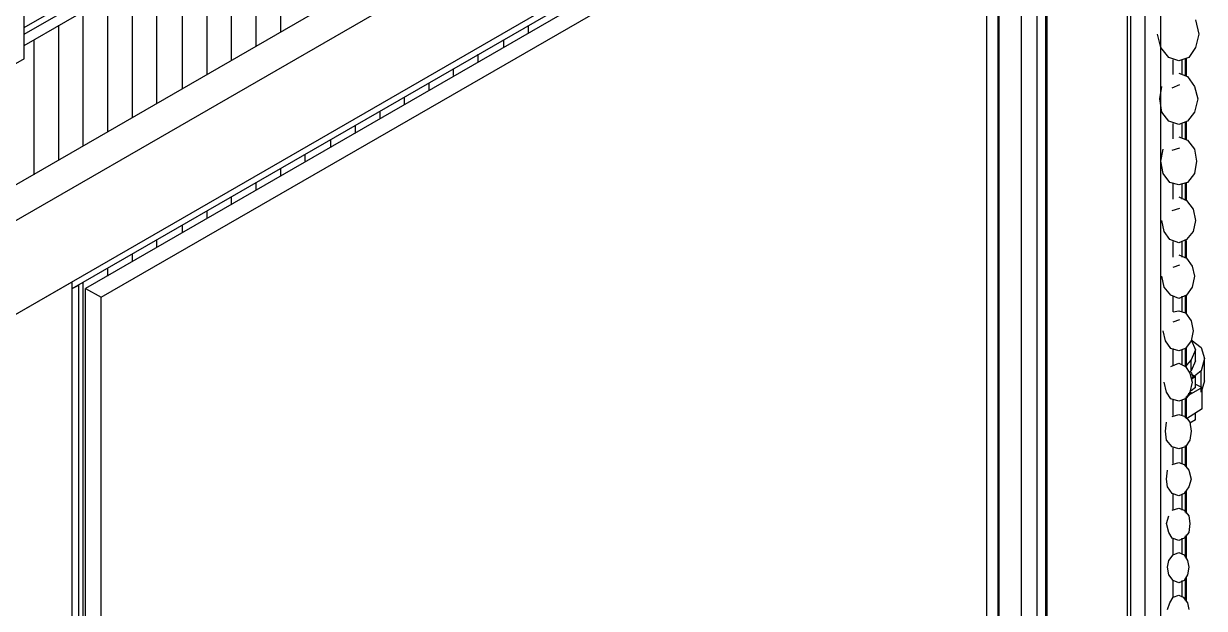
# Model space of a CAD drawing. Header units: inches. Extents: x 0.3 to 16.2, y 0.3 to 11.4.
# Drawn here: x 3.7451 to 4.1618, y 1.6106 to 1.8171 of the extents above; entities that cross this region are included whole.
import ezdxf

# ---------------------------------------------------------------- set-up
doc = ezdxf.new("R2010")
doc.units = ezdxf.units.IN
doc.header["$LTSCALE"] = 0.009843
doc.header["$MEASUREMENT"] = 0
doc.layers.add('GEOMETRY', color=7, linetype='Continuous')

msp = doc.modelspace()

# ---------------------------------------------------------------- linework, layer by layer
at = {"layer": 'GEOMETRY'}
for p, q in [((3.74528, 1.81575), (4.12087, 2.03268)), ((3.74528, 1.81575), (4.12087, 2.03268)), ((3.74528, 1.81339), (4.12087, 2.03031)), ((3.74528, 1.81339), (4.12087, 2.03031)), ((3.74528, 1.80945), (4.12087, 2.02638)), ((4.12165, 1.97913), (3.74173, 1.75984)), ((3.74173, 1.74724), (4.13465, 1.97402)), ((3.74173, 1.74724), (4.13465, 1.97402)), ((3.73976, 1.71299), (4.13465, 1.94094)), ((4.10591, 1.4063), (4.10591, 1.92441)), ((4.1063, 1.4189), (4.1063, 1.92441)), ((3.7622, 1.72362), (4.10276, 1.92008)), ((4.10276, 1.41457), (4.10276, 1.92008)), ((4.09724, 1.41142), (4.09724, 1.91654)), ((4.08898, 1.41535), (4.08898, 1.91181)), ((4.08937, 1.41575), (4.08937, 1.9122)), ((4.07953, 1.90394), (3.76693, 1.72362)), ((3.77244, 1.72047), (4.08504, 1.90079)), ((3.77244, 1.72047), (4.08504, 1.90079)), ((4.08504, 1.41811), (4.08504, 1.90079)), ((4.13465, 1.42283), (4.13465, 1.88386)), ((4.13583, 1.35945), (4.13583, 1.88307)), ((4.14094, 1.47362), (4.14094, 1.86496)), ((4.14094, 1.47362), (4.14094, 1.86496)), ((4.14646, 1.47402), (4.14646, 1.86535)), ((3.83583, 1.81417), (3.83583, 1.86181)), ((3.82717, 1.80906), (3.82717, 1.85669)), ((3.8185, 1.80394), (3.8185, 1.85157)), ((3.80984, 1.79921), (3.80984, 1.84685)), ((3.74528, 1.80472), (3.74528, 1.8378)), ((3.80118, 1.79409), (3.80118, 1.84173)), ((3.79213, 1.78898), (3.79213, 1.83661)), ((3.78346, 1.78386), (3.78346, 1.8315)), ((3.7748, 1.77913), (3.7748, 1.82638)), ((3.76614, 1.77402), (3.76614, 1.82165)), ((4.15866, 1.8185), (4.15984, 1.81339)), ((3.75748, 1.7689), (3.75748, 1.81654)), ((3.92323, 1.81378), (3.92323, 1.81614)), ((4.14646, 1.80866), (4.14528, 1.81339)), ((4.15984, 1.81339), (4.15866, 1.80866)), ((3.74882, 1.76378), (3.74882, 1.81142)), ((3.91457, 1.80866), (3.91457, 1.81142)), ((4.14921, 1.80512), (4.14646, 1.80866)), ((4.15866, 1.80866), (4.1563, 1.80512)), ((3.74528, 1.80472), (3.71102, 1.78504)), ((3.90551, 1.80354), (3.90551, 1.8063)), ((4.15276, 1.80394), (4.14921, 1.80512)), ((4.1563, 1.80512), (4.15276, 1.80394)), ((4.15512, 1.79882), (4.15512, 1.80472)), ((4.15512, 1.79882), (4.15512, 1.80472)), ((4.15512, 1.79882), (4.15512, 1.80472)), ((4.15512, 1.79882), (4.15512, 1.80472)), ((4.15551, 1.79882), (4.15551, 1.80472)), ((4.15551, 1.79882), (4.15551, 1.80472)), ((3.89685, 1.79882), (3.89685, 1.80118)), ((4.15079, 1.79921), (4.15079, 1.80433)), ((4.15079, 1.79921), (4.15079, 1.80433)), ((4.15394, 1.79921), (4.15394, 1.80433)), ((4.15276, 1.79961), (4.15591, 1.79843)), ((4.15591, 1.79843), (4.15827, 1.79488)), ((3.88819, 1.7937), (3.88819, 1.79606)), ((4.14606, 1.79055), (4.14685, 1.79488)), ((4.15039, 1.79449), (4.15315, 1.79567)), ((4.15827, 1.79488), (4.15945, 1.79055)), ((3.87953, 1.78858), (3.87953, 1.79094)), ((4.14685, 1.78583), (4.14606, 1.79055)), ((4.15945, 1.79055), (4.15827, 1.78583)), ((3.87087, 1.78346), (3.87087, 1.78622)), ((4.14921, 1.78268), (4.14685, 1.78583)), ((4.15827, 1.78583), (4.15591, 1.78268)), ((3.8622, 1.77835), (3.8622, 1.7811)), ((4.15276, 1.7815), (4.14921, 1.78268)), ((4.15079, 1.77638), (4.15079, 1.78189)), ((4.15079, 1.77638), (4.15079, 1.78189)), ((4.15591, 1.78268), (4.15276, 1.7815)), ((4.15394, 1.77677), (4.15394, 1.78189)), ((4.15512, 1.77638), (4.15512, 1.78228)), ((4.15512, 1.77638), (4.15512, 1.78228)), ((4.15512, 1.77638), (4.15512, 1.78228)), ((4.15512, 1.77638), (4.15512, 1.78228)), ((4.15551, 1.77598), (4.15551, 1.78228)), ((4.15551, 1.77598), (4.15551, 1.78228)), ((3.85354, 1.77362), (3.85354, 1.77598)), ((4.15276, 1.77717), (4.15591, 1.77598)), ((4.15591, 1.77598), (4.15827, 1.77283)), ((4.14646, 1.7685), (4.14724, 1.77283)), ((4.15039, 1.77244), (4.15315, 1.77323)), ((4.15827, 1.77283), (4.15906, 1.7685)), ((3.84449, 1.7685), (3.84449, 1.77087)), ((4.14724, 1.76417), (4.14646, 1.7685)), ((4.15906, 1.7685), (4.15827, 1.76417)), ((3.83583, 1.76339), (3.83583, 1.76575)), ((4.14961, 1.76102), (4.14724, 1.76417)), ((4.15827, 1.76417), (4.15591, 1.76102)), ((3.82717, 1.75827), (3.82717, 1.76102)), ((4.15276, 1.76024), (4.14961, 1.76102)), ((4.15079, 1.75512), (4.15079, 1.76063)), ((4.15079, 1.75512), (4.15079, 1.76063)), ((4.15591, 1.76102), (4.15276, 1.76024)), ((4.15394, 1.75512), (4.15394, 1.76063)), ((4.15512, 1.75472), (4.15512, 1.76102)), ((4.15512, 1.75472), (4.15512, 1.76102)), ((4.15512, 1.75472), (4.15512, 1.76102)), ((4.15512, 1.75472), (4.15512, 1.76102)), ((4.15551, 1.75472), (4.15551, 1.76102)), ((4.15551, 1.75472), (4.15551, 1.76102)), ((3.8185, 1.75315), (3.8185, 1.75591)), ((4.15276, 1.75591), (4.15551, 1.75472)), ((4.15551, 1.75472), (4.15787, 1.75157)), ((3.80984, 1.74843), (3.80984, 1.75079)), ((4.15039, 1.75118), (4.15315, 1.75197)), ((4.15787, 1.75157), (4.15866, 1.74764)), ((4.14764, 1.7437), (4.14685, 1.74764)), ((4.15866, 1.74764), (4.15787, 1.7437)), ((3.80118, 1.74331), (3.80118, 1.74567)), ((4.14961, 1.74094), (4.14764, 1.7437)), ((4.15787, 1.7437), (4.15551, 1.74094)), ((3.79213, 1.73819), (3.79213, 1.74094)), ((4.15276, 1.73976), (4.14961, 1.74094)), ((4.15079, 1.73465), (4.15079, 1.74016)), ((4.15079, 1.73465), (4.15079, 1.74016)), ((4.15551, 1.74094), (4.15276, 1.73976)), ((4.15394, 1.73465), (4.15394, 1.74016)), ((4.15512, 1.73425), (4.15512, 1.74055)), ((4.15512, 1.73425), (4.15512, 1.74055)), ((4.15512, 1.73425), (4.15512, 1.74055)), ((4.15512, 1.73425), (4.15512, 1.74055)), ((4.15551, 1.73425), (4.15551, 1.74055)), ((4.15551, 1.73425), (4.15551, 1.74055)), ((3.78346, 1.73307), (3.78346, 1.73583)), ((4.15276, 1.73543), (4.15551, 1.73425)), ((4.15551, 1.73425), (4.15748, 1.7315)), ((3.7748, 1.72795), (3.7748, 1.73071)), ((4.15079, 1.7311), (4.15315, 1.73189)), ((4.15748, 1.7315), (4.15827, 1.72795)), ((3.73976, 1.71299), (3.7622, 1.72598)), ((3.73976, 1.71299), (3.7622, 1.72598)), ((3.7622, 1.20787), (3.7622, 1.72598)), ((3.76614, 1.22913), (3.76614, 1.72559)), ((4.14764, 1.72402), (4.14685, 1.72795)), ((4.15827, 1.72795), (4.15748, 1.72402)), ((3.7622, 1.72362), (3.76457, 1.7248)), ((3.7622, 1.72362), (3.76457, 1.7248)), ((3.76457, 1.21929), (3.76457, 1.7248)), ((3.76693, 1.72362), (3.77244, 1.72047)), ((3.76693, 1.72362), (3.77244, 1.72047)), ((3.76693, 1.24094), (3.76693, 1.72362)), ((4.15, 1.72126), (4.14764, 1.72402)), ((4.15276, 1.72008), (4.15, 1.72126)), ((4.15551, 1.72126), (4.15276, 1.72008)), ((4.15512, 1.71496), (4.15512, 1.72126)), ((4.15512, 1.71496), (4.15512, 1.72126)), ((4.15512, 1.71496), (4.15512, 1.72126)), ((4.15512, 1.71496), (4.15512, 1.72126)), ((4.15748, 1.72402), (4.15551, 1.72126)), ((4.15551, 1.71457), (4.15551, 1.72126)), ((4.15551, 1.71457), (4.15551, 1.72126)), ((3.77244, 1.2378), (3.77244, 1.72047)), ((4.15079, 1.71535), (4.15079, 1.72087)), ((4.15079, 1.71535), (4.15079, 1.72087)), ((4.15394, 1.71535), (4.15394, 1.72087)), ((4.15079, 1.71535), (4.15276, 1.71575)), ((4.15276, 1.71575), (4.15512, 1.71496)), ((4.15512, 1.71496), (4.15709, 1.7122)), ((4.14803, 1.70512), (4.14724, 1.70866)), ((4.15079, 1.71181), (4.15315, 1.7126)), ((4.15709, 1.7122), (4.15787, 1.70866)), ((4.15787, 1.70866), (4.15709, 1.70512)), ((4.15, 1.70236), (4.14803, 1.70512)), ((4.15709, 1.70512), (4.15512, 1.70236)), ((4.15709, 1.70551), (4.16063, 1.70276)), ((4.15709, 1.70551), (4.15866, 1.70197)), ((4.15276, 1.70157), (4.15, 1.70236)), ((4.15079, 1.69646), (4.15079, 1.70236)), ((4.15079, 1.69646), (4.15079, 1.70236)), ((4.15512, 1.70236), (4.15276, 1.70157)), ((4.15394, 1.69646), (4.15394, 1.70197)), ((4.15512, 1.69606), (4.15512, 1.70236)), ((4.15512, 1.69606), (4.15512, 1.70236)), ((4.15512, 1.69646), (4.15512, 1.70236)), ((4.15512, 1.69646), (4.15512, 1.70236)), ((4.15551, 1.69606), (4.15551, 1.70276)), ((4.15551, 1.69606), (4.15551, 1.70276)), ((4.15866, 1.70197), (4.15709, 1.69843)), ((4.15866, 1.70197), (4.15709, 1.69843)), ((4.15866, 1.69803), (4.15866, 1.70197)), ((4.16063, 1.70276), (4.16181, 1.69882)), ((4.15, 1.69606), (4.15276, 1.69724)), ((4.15276, 1.69724), (4.15512, 1.69606)), ((4.15709, 1.69843), (4.15551, 1.69646)), ((4.15709, 1.69843), (4.15551, 1.69646)), ((4.15709, 1.69449), (4.15709, 1.69843)), ((4.15866, 1.69803), (4.15709, 1.69449)), ((4.16181, 1.69882), (4.16063, 1.69449)), ((4.16181, 1.69882), (4.16063, 1.69449)), ((4.16181, 1.69094), (4.16181, 1.69882)), ((4.15512, 1.69606), (4.15669, 1.6937)), ((4.15709, 1.69449), (4.15669, 1.69409)), ((4.15669, 1.6937), (4.15748, 1.69055)), ((4.16063, 1.69449), (4.15709, 1.69173)), ((4.16063, 1.69449), (4.15709, 1.69173)), ((4.15709, 1.69409), (4.15709, 1.69409)), ((4.15709, 1.69409), (4.15787, 1.69213)), ((4.15709, 1.69331), (4.15866, 1.69252)), ((4.15866, 1.69252), (4.15748, 1.69173)), ((4.15866, 1.69252), (4.15748, 1.69173)), ((4.15866, 1.68858), (4.15866, 1.69252)), ((4.16063, 1.68701), (4.16063, 1.69449)), ((4.14843, 1.68701), (4.14764, 1.69055)), ((4.16102, 1.68858), (4.15551, 1.68543)), ((4.16102, 1.68858), (4.15551, 1.68543)), ((4.15748, 1.69055), (4.15669, 1.68701)), ((4.15866, 1.68858), (4.15709, 1.6874)), ((4.15866, 1.68976), (4.16102, 1.68858)), ((4.16181, 1.69094), (4.16063, 1.68701)), ((4.16102, 1.6811), (4.16102, 1.68858)), ((4.15, 1.68465), (4.14843, 1.68701)), ((4.15276, 1.68386), (4.15, 1.68465)), ((4.15079, 1.67874), (4.15079, 1.68425)), ((4.15079, 1.67874), (4.15079, 1.68425)), ((4.15512, 1.68465), (4.15276, 1.68386)), ((4.15394, 1.67874), (4.15394, 1.68425)), ((4.15669, 1.68701), (4.15512, 1.68465)), ((4.15512, 1.67795), (4.15512, 1.68504)), ((4.15512, 1.67795), (4.15512, 1.68504)), ((4.15512, 1.67835), (4.15512, 1.68465)), ((4.15709, 1.68701), (4.15551, 1.68504)), ((4.15709, 1.68701), (4.15551, 1.68504)), ((4.15551, 1.67756), (4.15551, 1.68543)), ((4.15551, 1.67913), (4.15551, 1.68504)), ((4.15551, 1.67795), (4.15551, 1.68504)), ((4.1563, 1.68583), (4.1563, 1.68661)), ((4.15512, 1.67874), (4.15512, 1.6811)), ((4.16102, 1.6811), (4.15551, 1.67756)), ((4.15866, 1.67717), (4.15866, 1.67953)), ((4.14803, 1.67323), (4.14843, 1.67638)), ((4.15039, 1.67835), (4.15276, 1.67913)), ((4.15276, 1.67913), (4.15512, 1.67835)), ((4.15512, 1.67835), (4.15669, 1.67638)), ((4.15866, 1.67717), (4.15669, 1.67598)), ((4.15669, 1.67638), (4.15709, 1.67323)), ((4.14843, 1.67008), (4.14803, 1.67323)), ((4.15709, 1.67323), (4.15669, 1.67008)), ((4.15039, 1.66772), (4.14843, 1.67008)), ((4.15276, 1.66693), (4.15039, 1.66772)), ((4.15079, 1.66181), (4.15079, 1.66732)), ((4.15079, 1.66181), (4.15079, 1.66732)), ((4.15512, 1.66772), (4.15276, 1.66693)), ((4.15394, 1.66181), (4.15394, 1.66732)), ((4.15669, 1.67008), (4.15512, 1.66772)), ((4.15512, 1.66102), (4.15512, 1.66811)), ((4.15512, 1.66102), (4.15512, 1.66811)), ((4.15512, 1.66102), (4.15512, 1.66772)), ((4.15512, 1.66102), (4.15512, 1.66772)), ((4.15551, 1.66063), (4.15551, 1.66811)), ((4.15551, 1.66063), (4.15551, 1.66811)), ((4.14843, 1.6563), (4.14882, 1.65945)), ((4.15039, 1.66142), (4.15276, 1.6622)), ((4.15276, 1.6622), (4.15472, 1.66142)), ((4.15472, 1.66142), (4.1563, 1.65945)), ((4.1563, 1.65945), (4.15709, 1.6563)), ((4.14882, 1.65354), (4.14843, 1.6563)), ((4.15709, 1.6563), (4.1563, 1.65354)), ((4.15039, 1.65118), (4.14882, 1.65354)), ((4.15276, 1.65039), (4.15039, 1.65118)), ((4.15079, 1.64528), (4.15079, 1.65118)), ((4.15079, 1.64528), (4.15079, 1.65118)), ((4.15472, 1.65118), (4.15276, 1.65039)), ((4.15394, 1.64528), (4.15394, 1.65079)), ((4.1563, 1.65354), (4.15472, 1.65118)), ((4.15512, 1.64449), (4.15512, 1.65197)), ((4.15512, 1.64449), (4.15512, 1.65197)), ((4.15512, 1.64449), (4.15512, 1.65157)), ((4.15512, 1.64449), (4.15512, 1.65157)), ((4.15551, 1.64409), (4.15551, 1.65197)), ((4.15551, 1.64409), (4.15551, 1.65197)), ((4.14843, 1.64055), (4.14921, 1.64331)), ((4.15039, 1.64528), (4.15276, 1.64606)), ((4.15276, 1.64606), (4.15472, 1.64528)), ((4.15472, 1.64528), (4.1563, 1.64331)), ((4.1563, 1.64331), (4.15669, 1.64055)), ((4.14921, 1.6374), (4.14843, 1.64055)), ((4.15669, 1.64055), (4.1563, 1.6374)), ((4.15039, 1.63543), (4.14921, 1.6374)), ((4.15276, 1.63465), (4.15039, 1.63543)), ((4.15079, 1.62953), (4.15079, 1.63543)), ((4.15079, 1.62953), (4.15079, 1.63543)), ((4.15472, 1.63543), (4.15276, 1.63465)), ((4.15394, 1.62992), (4.15394, 1.63543)), ((4.1563, 1.6374), (4.15472, 1.63543)), ((4.15512, 1.62874), (4.15512, 1.63622)), ((4.15512, 1.62874), (4.15512, 1.63622)), ((4.15512, 1.62874), (4.15512, 1.63622)), ((4.15512, 1.62874), (4.15512, 1.63622)), ((4.15551, 1.62835), (4.15551, 1.63661)), ((4.15551, 1.62835), (4.15551, 1.63661)), ((4.14921, 1.62756), (4.15079, 1.62953)), ((4.15079, 1.62953), (4.15276, 1.63031)), ((4.15276, 1.63031), (4.15472, 1.62953)), ((4.15472, 1.62953), (4.15591, 1.62756)), ((4.14882, 1.6252), (4.14921, 1.62756)), ((4.15591, 1.62756), (4.1563, 1.6252)), ((4.14921, 1.62244), (4.14882, 1.6252)), ((4.15079, 1.62047), (4.14921, 1.62244)), ((4.15591, 1.62244), (4.15472, 1.62047)), ((4.15512, 1.61339), (4.15512, 1.62126)), ((4.15512, 1.61339), (4.15512, 1.62126)), ((4.15512, 1.61378), (4.15512, 1.62126)), ((4.15512, 1.61378), (4.15512, 1.62126)), ((4.15551, 1.61339), (4.15551, 1.62165)), ((4.15551, 1.61339), (4.15551, 1.62165)), ((4.1563, 1.6252), (4.15591, 1.62244)), ((4.15276, 1.61969), (4.15079, 1.62047)), ((4.15079, 1.61457), (4.15079, 1.62047)), ((4.15079, 1.61457), (4.15079, 1.62047)), ((4.15472, 1.62047), (4.15276, 1.61969)), ((4.15394, 1.61457), (4.15394, 1.62047)), ((4.14961, 1.6126), (4.15079, 1.61457)), ((4.15079, 1.61457), (4.15276, 1.61535)), ((4.15276, 1.61535), (4.15433, 1.61457)), ((4.15433, 1.61457), (4.15591, 1.6126)), ((4.14882, 1.61024), (4.14961, 1.6126)), ((4.15591, 1.6126), (4.1563, 1.61024))]:
    msp.add_line(p, q, dxfattribs=at)

doc.saveas('drawing.dxf')
